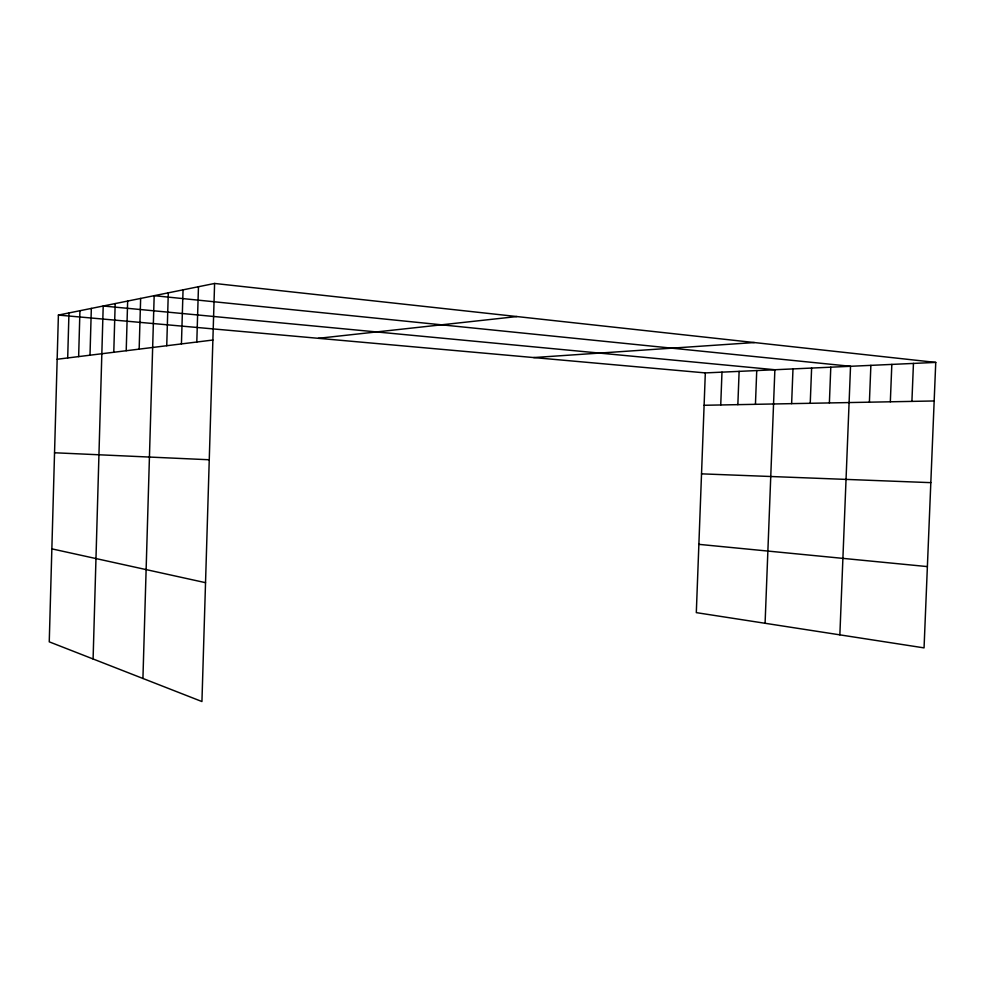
<?xml version="1.0" encoding="UTF-8"?>
<svg xmlns="http://www.w3.org/2000/svg" width="985" height="985" viewBox="0 0 985 985"><rect width="100%" height="100%" fill="white"/><g stroke="black" fill="none" stroke-linecap="round" stroke-linejoin="round"><path stroke-width="1.48" d="M214.595 283.458L58.398 315.077L49.25 641.838L201.937 701.542L214.595 283.458L935.75 362.406L924.053 647.884L696.309 612.633L705.322 372.909L935.75 362.406M67.694 357.949L68.962 312.934M78.64 356.607L79.933 310.718M90.004 355.203L91.334 308.403M93.095 658.99L103.203 306.003L774.875 369.732L765.086 623.271M113.78 352.261L115.183 303.577M126.215 350.734L127.656 301.053M139.156 349.133L140.646 298.43M142.923 678.468L154.177 295.685L850.535 366.285L839.86 634.845M166.736 345.735L168.3 292.828M181.437 343.913L183.05 289.836M196.803 342.017L198.465 286.721M720.737 404.97L721.98 372.145M737.851 404.65L739.119 371.37M755.446 404.318L756.739 370.557M791.632 403.641L792.987 368.907M810.236 403.296L811.615 368.058M829.382 402.939L830.786 367.183M869.398 402.188L870.875 365.361M890.329 401.794L891.831 364.401M911.913 401.387L913.452 363.416M57.155 359.254L212.883 340.034M318.327 338.311L516.94 316.554M533.661 357.567L754.362 342.546M704.103 405.278L934.174 400.969M701.529 473.847L930.825 482.65M54.544 452.768L209.251 459.761M58.398 315.077L705.322 372.909M698.87 544.348L927.378 566.597M51.848 548.854L205.533 582.677"/></g></svg>
